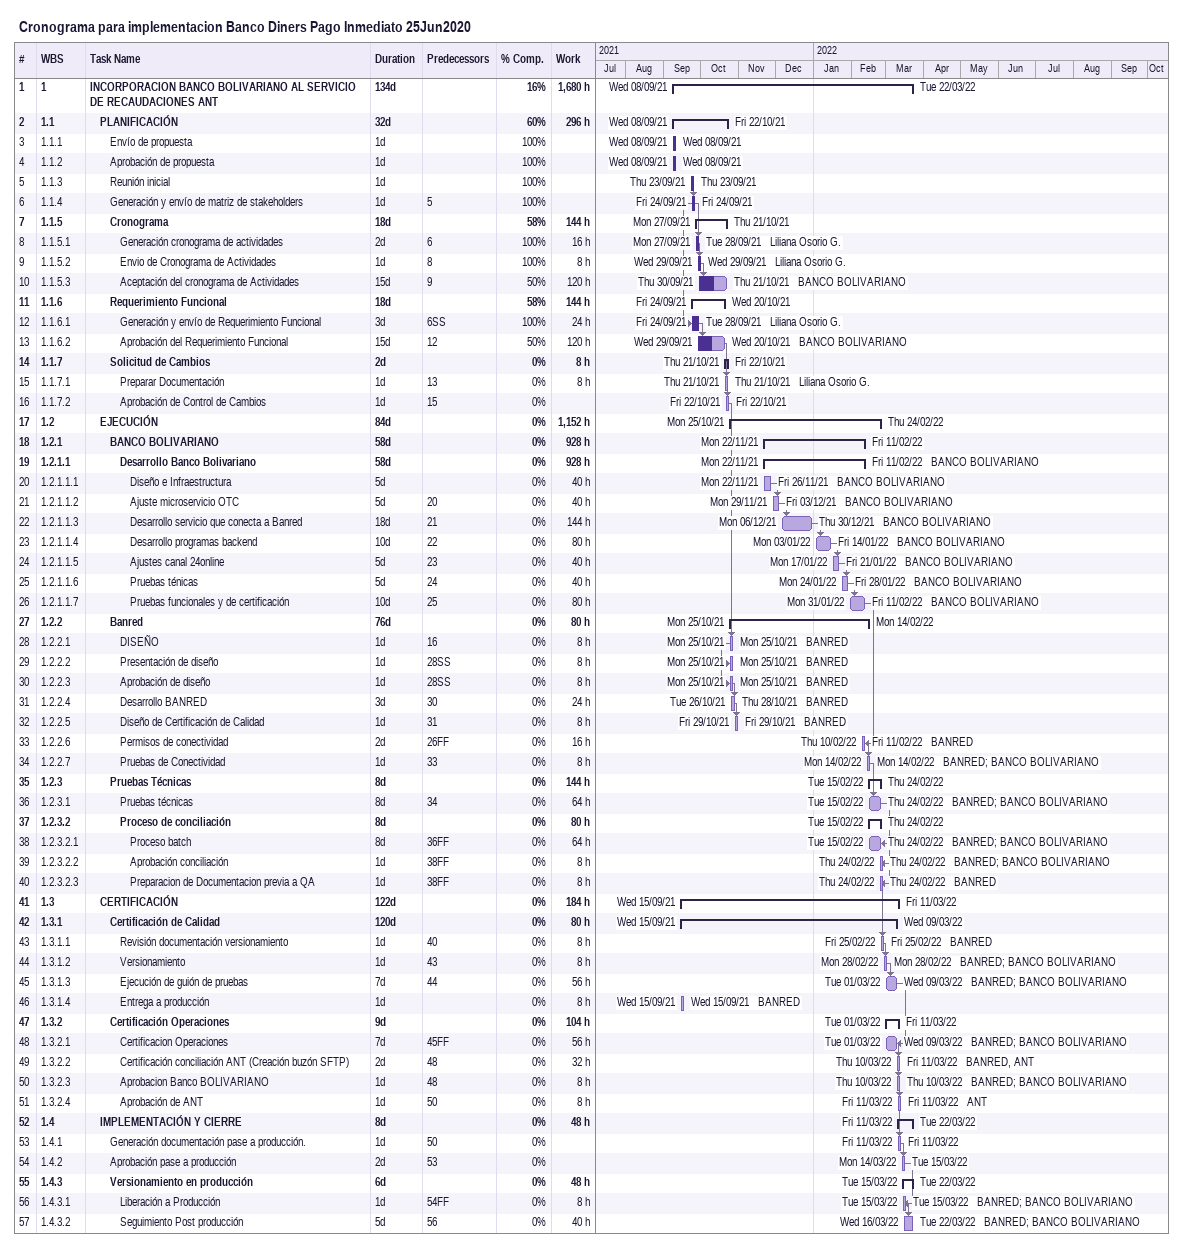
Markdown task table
Cronograma para implementacion Banco Diners Pago Inmediato 25Jun2020

| ID | WBS | Task | Duration | Start | Finish | Predecessors | Resources | % complete | Work (h) |
|---|---|---|---|---|---|---|---|---|---|
| 1 | 1 | **INCORPORACION BANCO BOLIVARIANO AL SERVICIO DE RECAUDACIONES ANT** | 134d | 2021-09-08 | 2022-03-22 |  |  | 16 | 1680 |
| 2 | 1.1 | **PLANIFICACIÓN** | 32d | 2021-09-08 | 2021-10-22 |  |  | 60 | 296 |
| 3 | 1.1.1 | Envío de propuesta | 1d | 2021-09-08 | 2021-09-08 |  |  | 100 |  |
| 4 | 1.1.2 | Aprobación de propuesta | 1d | 2021-09-08 | 2021-09-08 |  |  | 100 |  |
| 5 | 1.1.3 | Reunión inicial | 1d | 2021-09-23 | 2021-09-23 |  |  | 100 |  |
| 6 | 1.1.4 | Generación y envío de matriz de stakeholders | 1d | 2021-09-24 | 2021-09-24 | 5 |  | 100 |  |
| 7 | 1.1.5 | **Cronograma** | 18d | 2021-09-27 | 2021-10-21 |  |  | 58 | 144 |
| 8 | 1.1.5.1 | Generación cronograma de actividades | 2d | 2021-09-27 | 2021-09-28 | 6 | Liliana Osorio G. | 100 | 16 |
| 9 | 1.1.5.2 | Envio de Cronograma de Actividades | 1d | 2021-09-29 | 2021-09-29 | 8 | Liliana Osorio G. | 100 | 8 |
| 10 | 1.1.5.3 | Aceptación del cronograma de Actividades | 15d | 2021-09-30 | 2021-10-21 | 9 | BANCO BOLIVARIANO | 50 | 120 |
| 11 | 1.1.6 | **Requerimiento Funcional** | 18d | 2021-09-24 | 2021-10-20 |  |  | 58 | 144 |
| 12 | 1.1.6.1 | Generación y envío de Requerimiento Funcional | 3d | 2021-09-24 | 2021-09-28 | 6SS | Liliana Osorio G. | 100 | 24 |
| 13 | 1.1.6.2 | Aprobación del Requerimiento Funcional | 15d | 2021-09-29 | 2021-10-20 | 12 | BANCO BOLIVARIANO | 50 | 120 |
| 14 | 1.1.7 | **Solicitud de Cambios** | 2d | 2021-10-21 | 2021-10-22 |  |  | 0 | 8 |
| 15 | 1.1.7.1 | Preparar Documentación | 1d | 2021-10-21 | 2021-10-21 | 13 | Liliana Osorio G. | 0 | 8 |
| 16 | 1.1.7.2 | Aprobación de Control de Cambios | 1d | 2021-10-22 | 2021-10-22 | 15 |  | 0 |  |
| 17 | 1.2 | **EJECUCIÓN** | 84d | 2021-10-25 | 2022-02-24 |  |  | 0 | 1152 |
| 18 | 1.2.1 | **BANCO BOLIVARIANO** | 58d | 2021-11-22 | 2022-02-11 |  |  | 0 | 928 |
| 19 | 1.2.1.1 | **Desarrollo Banco Bolivariano** | 58d | 2021-11-22 | 2022-02-11 |  | BANCO BOLIVARIANO | 0 | 928 |
| 20 | 1.2.1.1.1 | Diseño e Infraestructura | 5d | 2021-11-22 | 2021-11-26 |  | BANCO BOLIVARIANO | 0 | 40 |
| 21 | 1.2.1.1.2 | Ajuste microservicio OTC | 5d | 2021-11-29 | 2021-12-03 | 20 | BANCO BOLIVARIANO | 0 | 40 |
| 22 | 1.2.1.1.3 | Desarrollo servicio que conecta a Banred | 18d | 2021-12-06 | 2021-12-30 | 21 | BANCO BOLIVARIANO | 0 | 144 |
| 23 | 1.2.1.1.4 | Desarrollo programas backend | 10d | 2022-01-03 | 2022-01-14 | 22 | BANCO BOLIVARIANO | 0 | 80 |
| 24 | 1.2.1.1.5 | Ajustes canal 24online | 5d | 2022-01-17 | 2022-01-21 | 23 | BANCO BOLIVARIANO | 0 | 40 |
| 25 | 1.2.1.1.6 | Pruebas ténicas | 5d | 2022-01-24 | 2022-01-28 | 24 | BANCO BOLIVARIANO | 0 | 40 |
| 26 | 1.2.1.1.7 | Pruebas funcionales y de certificación | 10d | 2022-01-31 | 2022-02-11 | 25 | BANCO BOLIVARIANO | 0 | 80 |
| 27 | 1.2.2 | **Banred** | 76d | 2021-10-25 | 2022-02-14 |  |  | 0 | 80 |
| 28 | 1.2.2.1 | DISEÑO | 1d | 2021-10-25 | 2021-10-25 | 16 | BANRED | 0 | 8 |
| 29 | 1.2.2.2 | Presentación de diseño | 1d | 2021-10-25 | 2021-10-25 | 28SS | BANRED | 0 | 8 |
| 30 | 1.2.2.3 | Aprobación de diseño | 1d | 2021-10-25 | 2021-10-25 | 28SS | BANRED | 0 | 8 |
| 31 | 1.2.2.4 | Desarrollo BANRED | 3d | 2021-10-26 | 2021-10-28 | 30 | BANRED | 0 | 24 |
| 32 | 1.2.2.5 | Diseño de Certificación de Calidad | 1d | 2021-10-29 | 2021-10-29 | 31 | BANRED | 0 | 8 |
| 33 | 1.2.2.6 | Permisos de conectividad | 2d | 2022-02-10 | 2022-02-11 | 26FF | BANRED | 0 | 16 |
| 34 | 1.2.2.7 | Pruebas de Conectividad | 1d | 2022-02-14 | 2022-02-14 | 33 | BANRED; BANCO BOLIVARIANO | 0 | 8 |
| 35 | 1.2.3 | **Pruebas Técnicas** | 8d | 2022-02-15 | 2022-02-24 |  |  | 0 | 144 |
| 36 | 1.2.3.1 | Pruebas técnicas | 8d | 2022-02-15 | 2022-02-24 | 34 | BANRED; BANCO BOLIVARIANO | 0 | 64 |
| 37 | 1.2.3.2 | **Proceso de conciliación** | 8d | 2022-02-15 | 2022-02-24 |  |  | 0 | 80 |
| 38 | 1.2.3.2.1 | Proceso batch | 8d | 2022-02-15 | 2022-02-24 | 36FF | BANRED; BANCO BOLIVARIANO | 0 | 64 |
| 39 | 1.2.3.2.2 | Aprobación conciliación | 1d | 2022-02-24 | 2022-02-24 | 38FF | BANRED; BANCO BOLIVARIANO | 0 | 8 |
| 40 | 1.2.3.2.3 | Preparacion de Documentacion previa a QA | 1d | 2022-02-24 | 2022-02-24 | 38FF | BANRED | 0 | 8 |
| 41 | 1.3 | **CERTIFICACIÓN** | 122d | 2021-09-15 | 2022-03-11 |  |  | 0 | 184 |
| 42 | 1.3.1 | **Certificación de Calidad** | 120d | 2021-09-15 | 2022-03-09 |  |  | 0 | 80 |
| 43 | 1.3.1.1 | Revisión documentación versionamiento | 1d | 2022-02-25 | 2022-02-25 | 40 | BANRED | 0 | 8 |
| 44 | 1.3.1.2 | Versionamiento | 1d | 2022-02-28 | 2022-02-28 | 43 | BANRED; BANCO BOLIVARIANO | 0 | 8 |
| 45 | 1.3.1.3 | Ejecución de guión de pruebas | 7d | 2022-03-01 | 2022-03-09 | 44 | BANRED; BANCO BOLIVARIANO | 0 | 56 |
| 46 | 1.3.1.4 | Entrega a producción | 1d | 2021-09-15 | 2021-09-15 |  | BANRED | 0 | 8 |
| 47 | 1.3.2 | **Certificación Operaciones** | 9d | 2022-03-01 | 2022-03-11 |  |  | 0 | 104 |
| 48 | 1.3.2.1 | Certificacion Operaciones | 7d | 2022-03-01 | 2022-03-09 | 45FF | BANRED; BANCO BOLIVARIANO | 0 | 56 |
| 49 | 1.3.2.2 | Certificación conciliación ANT (Creación buzón SFTP) | 2d | 2022-03-10 | 2022-03-11 | 48 | BANRED, ANT | 0 | 32 |
| 50 | 1.3.2.3 | Aprobacion Banco BOLIVARIANO | 1d | 2022-03-10 | 2022-03-10 | 48 | BANRED; BANCO BOLIVARIANO | 0 | 8 |
| 51 | 1.3.2.4 | Aprobación de ANT | 1d | 2022-03-11 | 2022-03-11 | 50 | ANT | 0 | 8 |
| 52 | 1.4 | **IMPLEMENTACIÓN Y CIERRE** | 8d | 2022-03-11 | 2022-03-22 |  |  | 0 | 48 |
| 53 | 1.4.1 | Generación documentación pase a producción. | 1d | 2022-03-11 | 2022-03-11 | 50 |  | 0 |  |
| 54 | 1.4.2 | Aprobación pase a producción | 2d | 2022-03-14 | 2022-03-15 | 53 |  | 0 |  |
| 55 | 1.4.3 | **Versionamiento en producción** | 6d | 2022-03-15 | 2022-03-22 |  |  | 0 | 48 |
| 56 | 1.4.3.1 | Liberación a Producción | 1d | 2022-03-15 | 2022-03-15 | 54FF | BANRED; BANCO BOLIVARIANO | 0 | 8 |
| 57 | 1.4.3.2 | Seguimiento Post producción | 5d | 2022-03-16 | 2022-03-22 | 56 | BANRED; BANCO BOLIVARIANO | 0 | 40 |
